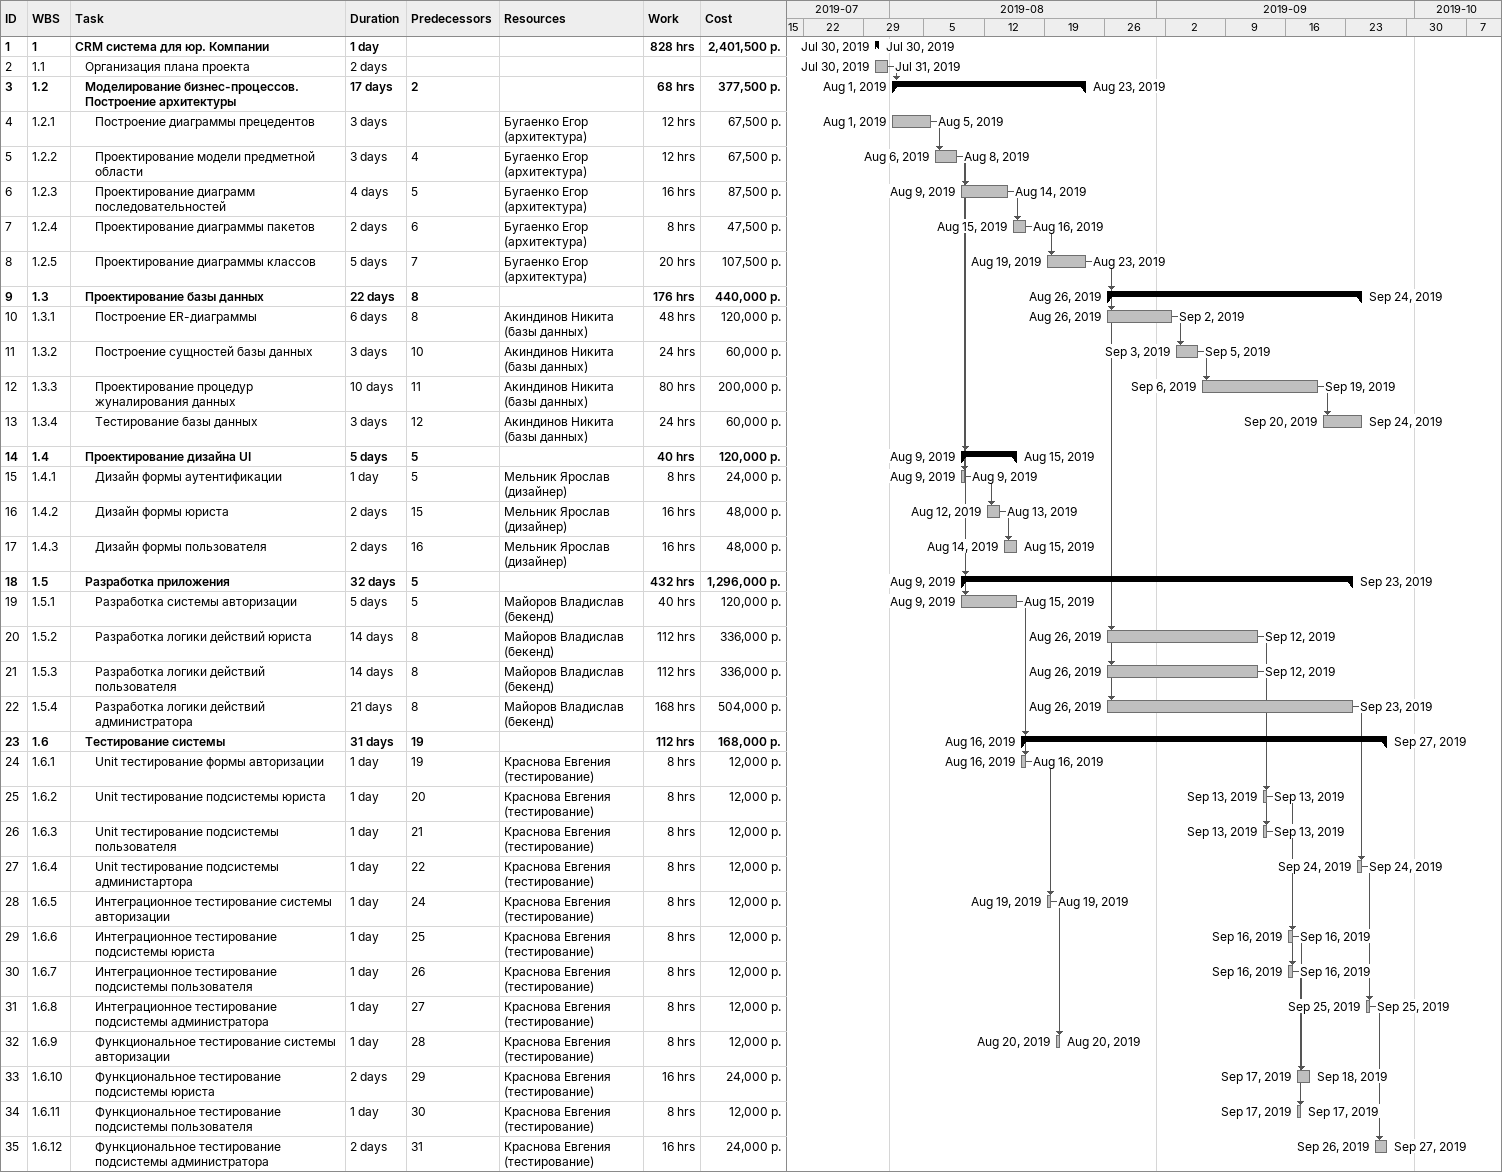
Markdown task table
| ID | WBS | Task | Duration | Start | Finish | Predecessors | Resources | Work (h) | Cost (р.) |
|---|---|---|---|---|---|---|---|---|---|
| 1 | 1 | **CRM система для юр. Компании** | 1d | 2019-07-30 | 2019-07-30 |  |  | 828 | 2401500 |
| 2 | 1.1 | Организация плана проекта | 2d | 2019-07-30 | 2019-07-31 |  |  |  |  |
| 3 | 1.2 | **Моделирование бизнес-процессов. Построение архитектуры** | 17d | 2019-08-01 | 2019-08-23 | 2 |  | 68 | 377500 |
| 4 | 1.2.1 | Построение диаграммы прецедентов | 3d | 2019-08-01 | 2019-08-05 |  | Бугаенко Егор (архитектура) | 12 | 67500 |
| 5 | 1.2.2 | Проектирование модели предметной области | 3d | 2019-08-06 | 2019-08-08 | 4 | Бугаенко Егор (архитектура) | 12 | 67500 |
| 6 | 1.2.3 | Проектирование диаграмм последовательностей | 4d | 2019-08-09 | 2019-08-14 | 5 | Бугаенко Егор (архитектура) | 16 | 87500 |
| 7 | 1.2.4 | Проектирование диаграммы пакетов | 2d | 2019-08-15 | 2019-08-16 | 6 | Бугаенко Егор (архитектура) | 8 | 47500 |
| 8 | 1.2.5 | Проектирование диаграммы классов | 5d | 2019-08-19 | 2019-08-23 | 7 | Бугаенко Егор (архитектура) | 20 | 107500 |
| 9 | 1.3 | **Проектирование базы данных** | 22d | 2019-08-26 | 2019-09-24 | 8 |  | 176 | 440000 |
| 10 | 1.3.1 | Построение ER-диаграммы | 6d | 2019-08-26 | 2019-09-02 | 8 | Акиндинов Никита (базы данных) | 48 | 120000 |
| 11 | 1.3.2 | Построение сущностей базы данных | 3d | 2019-09-03 | 2019-09-05 | 10 | Акиндинов Никита (базы данных) | 24 | 60000 |
| 12 | 1.3.3 | Проектирование процедур жуналирования данных | 10d | 2019-09-06 | 2019-09-19 | 11 | Акиндинов Никита (базы данных) | 80 | 200000 |
| 13 | 1.3.4 | Тестирование базы данных | 3d | 2019-09-20 | 2019-09-24 | 12 | Акиндинов Никита (базы данных) | 24 | 60000 |
| 14 | 1.4 | **Проектирование дизайна UI** | 5d | 2019-08-09 | 2019-08-15 | 5 |  | 40 | 120000 |
| 15 | 1.4.1 | Дизайн формы аутентификации | 1d | 2019-08-09 | 2019-08-09 | 5 | Мельник Ярослав (дизайнер) | 8 | 24000 |
| 16 | 1.4.2 | Дизайн формы юриста | 2d | 2019-08-12 | 2019-08-13 | 15 | Мельник Ярослав (дизайнер) | 16 | 48000 |
| 17 | 1.4.3 | Дизайн формы пользователя | 2d | 2019-08-14 | 2019-08-15 | 16 | Мельник Ярослав (дизайнер) | 16 | 48000 |
| 18 | 1.5 | **Разработка приложения** | 32d | 2019-08-09 | 2019-09-23 | 5 |  | 432 | 1296000 |
| 19 | 1.5.1 | Разработка системы авторизации | 5d | 2019-08-09 | 2019-08-15 | 5 | Майоров Владислав (бекенд) | 40 | 120000 |
| 20 | 1.5.2 | Разработка логики действий юриста | 14d | 2019-08-26 | 2019-09-12 | 8 | Майоров Владислав (бекенд) | 112 | 336000 |
| 21 | 1.5.3 | Разработка логики действий пользователя | 14d | 2019-08-26 | 2019-09-12 | 8 | Майоров Владислав (бекенд) | 112 | 336000 |
| 22 | 1.5.4 | Разработка логики действий администратора | 21d | 2019-08-26 | 2019-09-23 | 8 | Майоров Владислав (бекенд) | 168 | 504000 |
| 23 | 1.6 | **Тестирование системы** | 31d | 2019-08-16 | 2019-09-27 | 19 |  | 112 | 168000 |
| 24 | 1.6.1 | Unit тестирование формы авторизации | 1d | 2019-08-16 | 2019-08-16 | 19 | Краснова Евгения (тестирование) | 8 | 12000 |
| 25 | 1.6.2 | Unit тестирование подсистемы юриста | 1d | 2019-09-13 | 2019-09-13 | 20 | Краснова Евгения (тестирование) | 8 | 12000 |
| 26 | 1.6.3 | Unit тестирование подсистемы пользователя | 1d | 2019-09-13 | 2019-09-13 | 21 | Краснова Евгения (тестирование) | 8 | 12000 |
| 27 | 1.6.4 | Unit тестирование подсистемы администартора | 1d | 2019-09-24 | 2019-09-24 | 22 | Краснова Евгения (тестирование) | 8 | 12000 |
| 28 | 1.6.5 | Интеграционное тестирование системы авторизации | 1d | 2019-08-19 | 2019-08-19 | 24 | Краснова Евгения (тестирование) | 8 | 12000 |
| 29 | 1.6.6 | Интеграционное тестирование подсистемы юриста | 1d | 2019-09-16 | 2019-09-16 | 25 | Краснова Евгения (тестирование) | 8 | 12000 |
| 30 | 1.6.7 | Интеграционное тестирование подсистемы пользователя | 1d | 2019-09-16 | 2019-09-16 | 26 | Краснова Евгения (тестирование) | 8 | 12000 |
| 31 | 1.6.8 | Интеграционное тестирование подсистемы администратора | 1d | 2019-09-25 | 2019-09-25 | 27 | Краснова Евгения (тестирование) | 8 | 12000 |
| 32 | 1.6.9 | Функциональное тестирование системы авторизации | 1d | 2019-08-20 | 2019-08-20 | 28 | Краснова Евгения (тестирование) | 8 | 12000 |
| 33 | 1.6.10 | Функциональное тестирование подсистемы юриста | 2d | 2019-09-17 | 2019-09-18 | 29 | Краснова Евгения (тестирование) | 16 | 24000 |
| 34 | 1.6.11 | Функциональное тестирование подсистемы пользователя | 1d | 2019-09-17 | 2019-09-17 | 30 | Краснова Евгения (тестирование) | 8 | 12000 |
| 35 | 1.6.12 | Функциональное тестирование подсистемы администратора | 2d | 2019-09-26 | 2019-09-27 | 31 | Краснова Евгения (тестирование) | 16 | 24000 |
